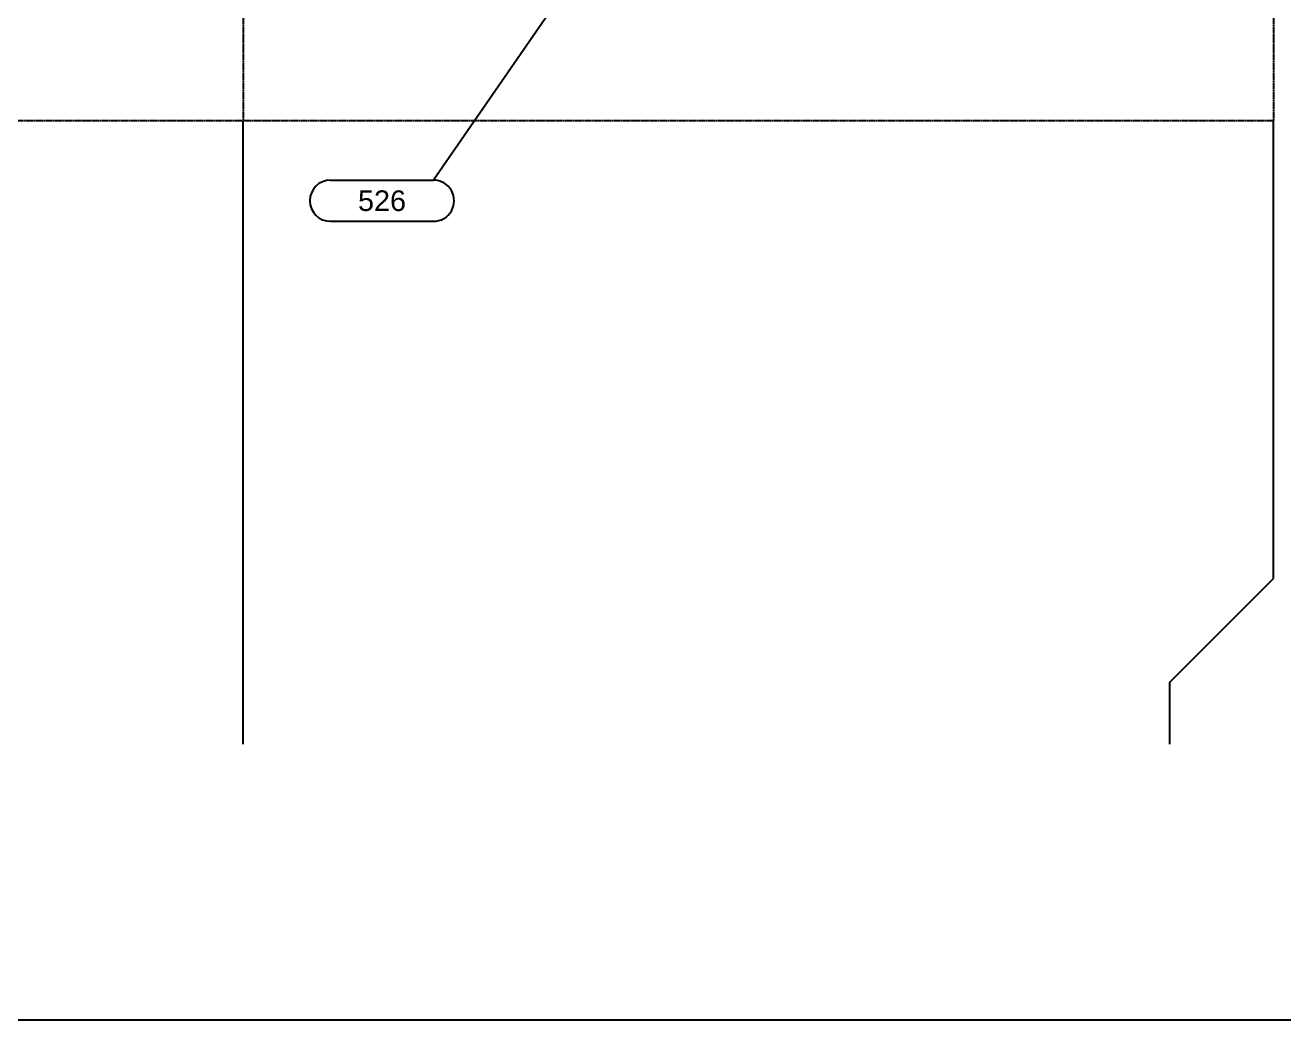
# Model space of a CAD drawing. Header units: inches. Extents: x -21257 to 11444, y 0 to 8704.
# Drawn here: x 6201 to 6934, y 0 to 579 of the extents above; entities that cross this region are included whole.
import ezdxf
from ezdxf.enums import TextEntityAlignment as Align

# ---------------------------------------------------------------- set-up
doc = ezdxf.new("R2010")
doc.units = ezdxf.units.IN
doc.header["$MEASUREMENT"] = 0
doc.linetypes.add('CENTER2', pattern=[1.125, 0.75, -0.125, 0.125, -0.125])
for name, color, linetype in [('500-CONV-NUMBERS', 4, 'Continuous'), ('Bldg_Cline', 8, 'CENTER2'), ('Bldg_Colnum', 8, 'Continuous'), ('ECT_PAGE_FRAM', 7, 'Continuous')]:
    doc.layers.add(name, color=color, linetype=linetype)
doc.styles.get("Standard").update_dxf_attribs({"font": 'helvl.shx'})

# ---------------------------------------------------------------- blocks, each defined once
blk = doc.blocks.new('DCBLOCK')
at = {"linetype": 'Continuous'}
for p, q in [((-0.625, 0), (0, 0)), ((-0.625, -0.25), (0, -0.25))]:
    blk.add_line(p, q, dxfattribs=at)
for centre, start, end in [((-0.625, -0.125), 89.99998, 269.99994), ((0, -0.125), 269.99994, 89.99998)]:
    blk.add_arc(centre, 0.125, start, end)
blk.add_attdef('FORTNAITEM', text='', height=0.125).set_placement((-0.3125, -0.125), align=Align.MIDDLE_CENTER)
at = {"flags": 1}
blk.add_attdef('SERIALNUM', (-0.625, -0.3437), '', height=0.125, dxfattribs=at)
blk = doc.blocks.new('Promise-US15-100330-00-10-003 Bldg Colums')
at = {"layer": 'Bldg_Cline'}
for p, q in [((5400, 7192), (5400, 8)), ((6000, 7192), (6000, 8)), ((6000, 8), (72, 8))]:
    blk.add_line(p, q, dxfattribs=at)
at = {"layer": 'Bldg_Colnum'}
for p, q in [((5400, -354.99), (5400, 8)), ((6000, -258.54), (6000, 8)), ((5939.55, -318.99), (6000, -258.54)), ((5939.55, -354.99), (5939.55, -318.99))]:
    blk.add_line(p, q, dxfattribs=at)

msp = doc.modelspace()

# ---------------------------------------------------------------- linework, layer by layer
at = {"layer": '500-CONV-NUMBERS', "linetype": 'Continuous'}
msp.add_line((6519.28, 605.45, 270), (6438.91, 488.92, 360), dxfattribs=at)
at = {"layer": 'ECT_PAGE_FRAM'}
msp.add_lwpolyline([(0, 0), (11264, 0), (11264, 8704), (0, 8704)], close=True, dxfattribs=at)

# ---------------------------------------------------------------- block references
msp.add_blockref('Promise-US15-100330-00-10-003 Bldg Colums', (928.05, 515.51))
at = {"layer": '500-CONV-NUMBERS', "xscale": 96, "yscale": 96, "zscale": 96}
msp.add_blockref('DCBLOCK', (6438.91, 488.92, 360), dxfattribs=at).add_auto_attribs({'FORTNAITEM': '526'})

doc.saveas('drawing.dxf')
